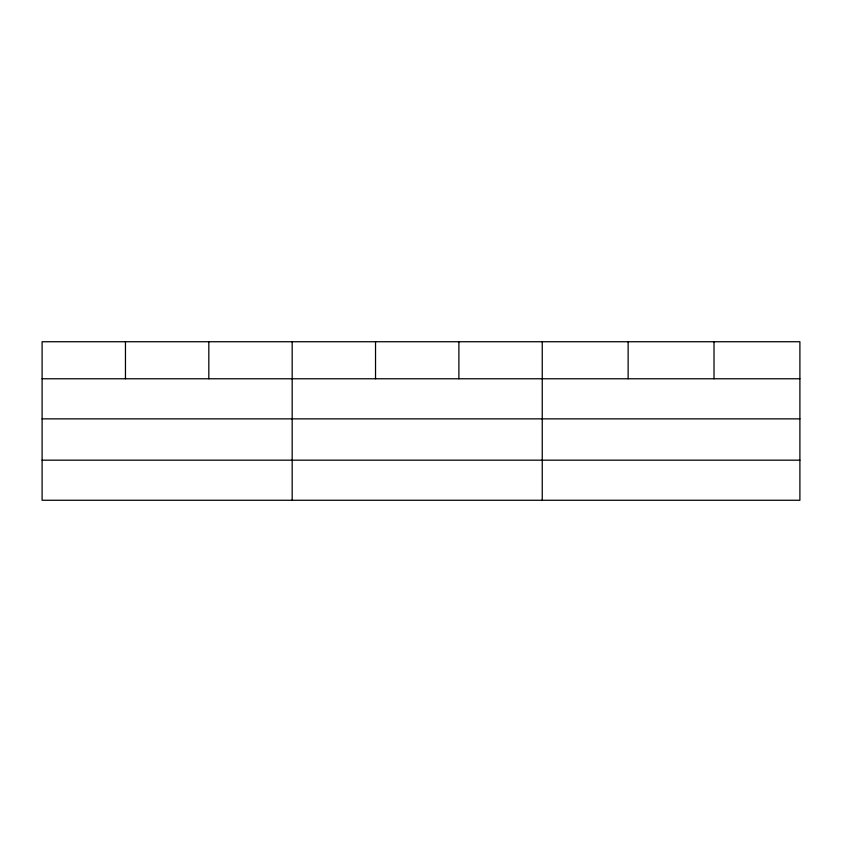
<?xml version="1.0" encoding="UTF-8"?>
<svg xmlns="http://www.w3.org/2000/svg" width="842" height="842" viewBox="0 0 842 842"><rect width="100%" height="100%" fill="white"/><g stroke="black" fill="none" stroke-linecap="round" stroke-linejoin="round"><path stroke-width="1.26" d="M799.9 418.863L799.9 341.736L42.1 341.736L42.1 500.264L799.9 500.264L799.9 418.863L42.1 418.863M42.1 378.774L799.9 378.774M42.1 460.174L799.9 460.174M714.016 341.736L714.016 378.774M628.132 341.736L628.132 378.774M542.248 341.736L542.248 500.264M458.89 341.736L458.89 378.774M375.532 341.736L375.532 378.774M292.174 341.736L292.174 500.264M208.816 341.736L208.816 378.774M125.458 341.736L125.458 378.774"/></g></svg>
